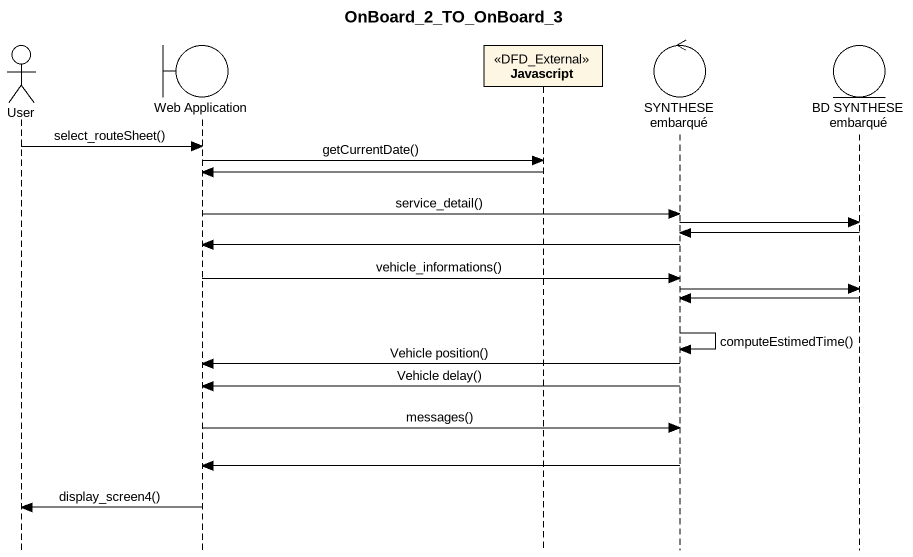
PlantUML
@startuml
title OnBoard_2_TO_OnBoard_3
hide footbox
actor User
boundary "Web Application" as Web_Application
participant Javascript <<DFD_External>>
control "SYNTHESE embarqué" as SYNTHESE_embarqué
entity "BD SYNTHESE embarqué" as BD_SYNTHESE_embarqué

User -> Web_Application : select_routeSheet()
Web_Application -> Javascript : getCurrentDate()
Javascript -> Web_Application
Web_Application -> SYNTHESE_embarqué : service_detail()
SYNTHESE_embarqué -> BD_SYNTHESE_embarqué
BD_SYNTHESE_embarqué -> SYNTHESE_embarqué
SYNTHESE_embarqué -> Web_Application
Web_Application -> SYNTHESE_embarqué : vehicle_informations()
SYNTHESE_embarqué -> BD_SYNTHESE_embarqué
BD_SYNTHESE_embarqué -> SYNTHESE_embarqué
SYNTHESE_embarqué -> SYNTHESE_embarqué : computeEstimedTime()
SYNTHESE_embarqué -> Web_Application : Vehicle position()
SYNTHESE_embarqué -> Web_Application : Vehicle delay()
Web_Application -> SYNTHESE_embarqué : messages()
SYNTHESE_embarqué -> Web_Application
Web_Application -> User : display_screen4()
@enduml
